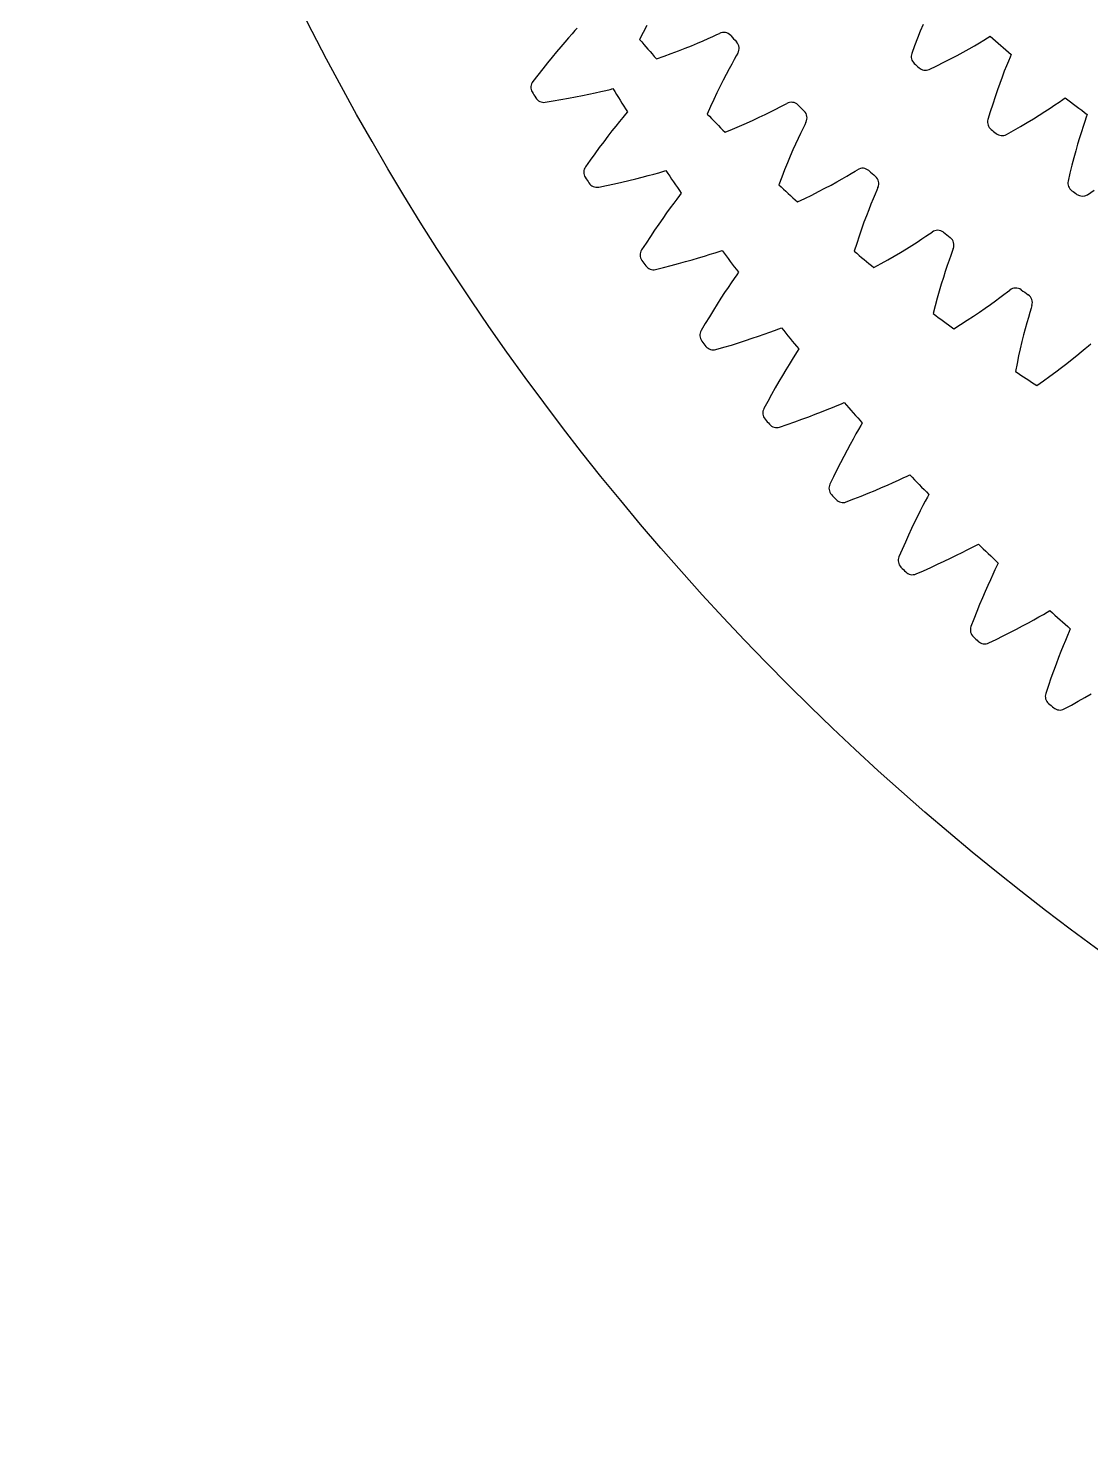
# Model space of a CAD drawing. Header units: millimetres. Extents: x -82 to 82, y -82 to 82.
# Drawn here: x -82.43 to -48.67, y -82.43 to -37.43 of the extents above; entities that cross this region are included whole.
import ezdxf

# ---------------------------------------------------------------- set-up
doc = ezdxf.new("R2010")
doc.units = ezdxf.units.MM

msp = doc.modelspace()

# ---------------------------------------------------------------- linework, layer by layer
at = {"layer": 'fixed_ring'}
for p, q in [((-65.260369, -37.728158), (-65.380441, -37.865863)), ((-65.151248, -37.604815), (-65.260369, -37.728158)), ((-65.057375, -37.500076), (-65.151248, -37.604815)), ((-64.992912, -37.428885), (-65.057375, -37.500076)), ((-65.644833, -38.176453), (-65.786504, -38.34708)), ((-65.509109, -38.015743), (-65.644833, -38.176453)), ((-65.380441, -37.865863), (-65.509109, -38.015743)), ((-65.933271, -38.526967), (-66.084456, -38.715618)), ((-65.786504, -38.34708), (-65.933271, -38.526967)), ((-66.239496, -38.912647), (-66.398295, -39.117106)), ((-66.084456, -38.715618), (-66.239496, -38.912647)), ((-65.036165, -39.606311), (-64.818675, -39.562924)), ((-64.818675, -39.562924), (-64.612737, -39.520048)), ((-64.612737, -39.520048), (-64.419683, -39.478223)), ((-64.419683, -39.478223), (-64.241427, -39.438164)), ((-64.241427, -39.438164), (-64.081014, -39.400899)), ((-64.081014, -39.400899), (-63.944221, -39.36819)), ((-63.944221, -39.36819), (-63.850929, -39.34538)), ((-66.004564, -39.777873), (-65.749167, -39.735525)), ((-65.749167, -39.735525), (-65.502094, -39.692947)), ((-65.502094, -39.692947), (-65.264225, -39.649772)), ((-65.264225, -39.649772), (-65.036165, -39.606311)), ((-63.645506, -40.392812), (-63.759784, -40.535361)), ((-63.541576, -40.265065), (-63.645506, -40.392812)), ((-63.452111, -40.156537), (-63.541576, -40.265065)), ((-63.390645, -40.082742), (-63.452111, -40.156537)), ((-64.011116, -40.856612), (-64.145614, -41.032948)), ((-63.882148, -40.69043), (-64.011116, -40.856612)), ((-63.759784, -40.535361), (-63.882148, -40.69043)), ((-64.284823, -41.218746), (-64.428082, -41.413484)), ((-64.145614, -41.032948), (-64.284823, -41.218746)), ((-64.574847, -41.616752), (-64.725062, -41.827599)), ((-64.428082, -41.413484), (-64.574847, -41.616752)), ((-63.569948, -42.312944), (-63.343879, -42.260095)), ((-63.343879, -42.260095), (-63.128368, -42.207758)), ((-63.128368, -42.207758), (-62.924378, -42.156408)), ((-62.924378, -42.156408), (-62.733216, -42.106641)), ((-62.733216, -42.106641), (-62.556769, -42.059249)), ((-62.556769, -42.059249), (-62.398032, -42.015388)), ((-62.398032, -42.015388), (-62.262708, -41.977054)), ((-62.262708, -41.977054), (-62.170438, -41.950408)), ((-64.30436, -42.47153), (-64.050932, -42.418664)), ((-64.050932, -42.418664), (-63.805829, -42.365912)), ((-63.805829, -42.365912), (-63.569948, -42.312944)), ((-61.73844, -42.74439), (-61.823343, -42.856523)), ((-61.680075, -42.668118), (-61.73844, -42.74439)), ((-62.030195, -43.135606), (-62.146047, -43.295599)), ((-61.921906, -42.988456), (-62.030195, -43.135606)), ((-61.823343, -42.856523), (-61.921906, -42.988456)), ((-62.395133, -43.648712), (-62.526544, -43.840104)), ((-62.268036, -43.466968), (-62.395133, -43.648712)), ((-62.146047, -43.295599), (-62.268036, -43.466968)), ((-62.661633, -44.040595), (-62.799873, -44.249755)), ((-62.526544, -43.840104), (-62.661633, -44.040595)), ((-62.799873, -44.249755), (-62.941247, -44.466629)), ((-60.608445, -44.558094), (-60.47482, -44.5142)), ((-60.47482, -44.5142), (-60.383729, -44.483763)), ((-62.243267, -45.029331), (-62.000554, -44.966495)), ((-62.000554, -44.966495), (-61.767062, -44.903825)), ((-61.767062, -44.903825), (-61.543371, -44.841679)), ((-61.543371, -44.841679), (-61.330206, -44.780481)), ((-61.330206, -44.780481), (-61.128512, -44.720744)), ((-61.128512, -44.720744), (-60.939571, -44.66312)), ((-60.939571, -44.66312), (-60.765233, -44.608477)), ((-60.765233, -44.608477), (-60.608445, -44.558094)), ((-62.494294, -45.092625), (-62.243267, -45.029331)), ((-59.999486, -45.374761), (-60.092513, -45.510654)), ((-59.919289, -45.259215), (-59.999486, -45.374761)), ((-59.864127, -45.180597), (-59.919289, -45.259215)), ((-60.303769, -45.826798), (-60.418573, -46.003062)), ((-60.194629, -45.662154), (-60.303769, -45.826798)), ((-60.092513, -45.510654), (-60.194629, -45.662154)), ((-60.538051, -46.189902), (-60.66144, -46.386562)), ((-60.418573, -46.003062), (-60.538051, -46.189902)), ((-60.788129, -46.592465), (-60.917607, -46.807158)), ((-60.66144, -46.386562), (-60.788129, -46.592465)), ((-60.917607, -46.807158), (-61.049897, -47.029689)), ((-59.427263, -47.276697), (-59.22821, -47.208676)), ((-59.22821, -47.208676), (-59.041812, -47.143293)), ((-59.041812, -47.143293), (-58.86988, -47.081493)), ((-58.86988, -47.081493), (-58.715308, -47.024673)), ((-58.715308, -47.024673), (-58.583611, -46.975294)), ((-58.583611, -46.975294), (-58.493857, -46.94112)), ((-60.577457, -47.63668), (-60.32926, -47.563066)), ((-60.32926, -47.563066), (-60.089351, -47.490254)), ((-60.089351, -47.490254), (-59.858649, -47.417988)), ((-59.858649, -47.417988), (-59.637717, -47.346652)), ((-59.637717, -47.346652), (-59.427263, -47.276697)), ((-57.997768, -47.696716), (-58.073121, -47.815477)), ((-57.945901, -47.615885), (-57.997768, -47.696716)), ((-58.256221, -48.110688), (-58.358464, -48.279702)), ((-58.160452, -47.955099), (-58.256221, -48.110688)), ((-58.073121, -47.815477), (-58.160452, -47.955099)), ((-58.465886, -48.46056), (-58.57754, -48.652178)), ((-58.358464, -48.279702), (-58.465886, -48.46056)), ((-58.692697, -48.853769), (-58.810768, -49.064731)), ((-58.57754, -48.652178), (-58.692697, -48.853769)), ((-58.931264, -49.284592), (-59.054245, -49.5124)), ((-58.810768, -49.064731), (-58.931264, -49.284592)), ((-57.04318, -49.542923), (-56.87395, -49.47407)), ((-56.87395, -49.47407), (-56.721858, -49.410911)), ((-56.721858, -49.410911), (-56.592314, -49.356132)), ((-56.592314, -49.356132), (-56.504048, -49.318278)), ((-58.312182, -50.015541), (-58.075486, -49.932877)), ((-58.075486, -49.932877), (-57.847968, -49.851139)), ((-57.847968, -49.851139), (-57.630172, -49.770733)), ((-57.630172, -49.770733), (-57.42279, -49.692141)), ((-57.42279, -49.692141), (-57.226718, -49.615953)), ((-57.226718, -49.615953), (-57.04318, -49.542923)), ((-58.557125, -50.099349), (-58.312182, -50.015541)), ((-56.129026, -50.317613), (-56.218283, -50.477027)), ((-56.047539, -50.174501), (-56.129026, -50.317613)), ((-55.977158, -50.052728), (-56.047539, -50.174501)), ((-55.928676, -49.969822), (-55.977158, -50.052728)), ((-56.41331, -50.835264), (-56.516951, -51.031333)), ((-56.313455, -50.650122), (-56.41331, -50.835264)), ((-56.218283, -50.477027), (-56.313455, -50.650122)), ((-56.623679, -51.23751), (-56.732931, -51.453171)), ((-56.516951, -51.031333), (-56.623679, -51.23751)), ((-56.844238, -51.677824), (-56.9577, -51.91052)), ((-56.732931, -51.453171), (-56.844238, -51.677824)), ((-54.780851, -51.782122), (-54.631499, -51.712731)), ((-54.631499, -51.712731), (-54.50433, -51.652646)), ((-54.50433, -51.652646), (-54.417704, -51.611176)), ((-55.962401, -52.29019), (-55.738455, -52.19912)), ((-55.738455, -52.19912), (-55.524168, -52.109782)), ((-55.524168, -52.109782), (-55.32021, -52.022687)), ((-55.32021, -52.022687), (-55.127454, -51.938462)), ((-55.127454, -51.938462), (-54.947091, -51.857909)), ((-54.947091, -51.857909), (-54.780851, -51.782122)), ((-56.436749, -52.476424), (-56.195478, -52.382565)), ((-56.195478, -52.382565), (-55.962401, -52.29019)), ((-54.001704, -52.59416), (-54.084297, -52.757127)), ((-53.926201, -52.447803), (-54.001704, -52.59416)), ((-53.860912, -52.323225), (-53.926201, -52.447803)), ((-53.815898, -52.238387), (-53.860912, -52.323225)), ((-54.172234, -52.934007), (-54.264354, -53.123117)), ((-54.084297, -52.757127), (-54.172234, -52.934007)), ((-54.45792, -53.533713), (-54.558166, -53.753705)), ((-54.359803, -53.323302), (-54.45792, -53.533713)), ((-54.264354, -53.123117), (-54.359803, -53.323302)), ((-54.660094, -53.982765), (-54.763843, -54.219951)), ((-54.558166, -53.753705), (-54.660094, -53.982765)), ((-52.59416, -54.001704), (-52.447803, -53.926201)), ((-52.447803, -53.926201), (-52.323225, -53.860912)), ((-52.323225, -53.860912), (-52.238387, -53.815898)), ((-53.533713, -54.45792), (-53.323302, -54.359803)), ((-53.323302, -54.359803), (-53.123117, -54.264354)), ((-53.123117, -54.264354), (-52.934007, -54.172234)), ((-52.934007, -54.172234), (-52.757127, -54.084297)), ((-52.757127, -54.084297), (-52.59416, -54.001704)), ((-51.611176, -54.417704), (-51.652646, -54.50433)), ((-54.219951, -54.763843), (-53.982765, -54.660094)), ((-53.982765, -54.660094), (-53.753705, -54.558166)), ((-53.753705, -54.558166), (-53.533713, -54.45792)), ((-51.782122, -54.780851), (-51.857909, -54.947091)), ((-51.712731, -54.631499), (-51.782122, -54.780851)), ((-51.652646, -54.50433), (-51.712731, -54.631499)), ((-52.022687, -55.32021), (-52.109782, -55.524168)), ((-51.938462, -55.127454), (-52.022687, -55.32021)), ((-51.857909, -54.947091), (-51.938462, -55.127454)), ((-52.19912, -55.738455), (-52.29019, -55.962401)), ((-52.109782, -55.524168), (-52.19912, -55.738455)), ((-52.382565, -56.195478), (-52.476424, -56.436749)), ((-52.29019, -55.962401), (-52.382565, -56.195478)), ((-50.650122, -56.313455), (-50.477027, -56.218283)), ((-50.477027, -56.218283), (-50.317613, -56.129026)), ((-50.317613, -56.129026), (-50.174501, -56.047539)), ((-50.174501, -56.047539), (-50.052728, -55.977158)), ((-50.052728, -55.977158), (-49.969822, -55.928676)), ((-51.453171, -56.732931), (-51.23751, -56.623679)), ((-51.23751, -56.623679), (-51.031333, -56.516951)), ((-51.031333, -56.516951), (-50.835264, -56.41331)), ((-50.835264, -56.41331), (-50.650122, -56.313455)), ((-49.356132, -56.592314), (-49.410911, -56.721858)), ((-49.318278, -56.504048), (-49.356132, -56.592314)), ((-51.91052, -56.9577), (-51.677824, -56.844238)), ((-51.677824, -56.844238), (-51.453171, -56.732931)), ((-49.542923, -57.04318), (-49.615953, -57.226718)), ((-49.47407, -56.87395), (-49.542923, -57.04318)), ((-49.410911, -56.721858), (-49.47407, -56.87395)), ((-49.692141, -57.42279), (-49.770733, -57.630172)), ((-49.615953, -57.226718), (-49.692141, -57.42279)), ((-49.851139, -57.847968), (-49.932877, -58.075486)), ((-49.770733, -57.630172), (-49.851139, -57.847968)), ((-50.015541, -58.312182), (-50.099349, -58.557125)), ((-49.932877, -58.075486), (-50.015541, -58.312182)), ((-49.5124, -59.054245), (-49.284592, -58.931264)), ((-49.284592, -58.931264), (-49.064731, -58.810768)), ((-49.064731, -58.810768), (-48.853769, -58.692697)), ((-48.853769, -58.692697), (-48.652178, -58.57754))]:
    msp.add_line(p, q, dxfattribs=at)
for centre, radius, start, end in [((-66.158802, -39.297779), 0.3, 142.969262, 210.70996), ((0, 0), 77.25, 210.70996, 210.868987), ((0, 0), 75, 211.64166, 212.305708), ((-66.049475, -39.481254), 0.3, 210.868987, 278.609686), ((-64.478306, -41.99822), 0.3, 145.337683, 213.078381), ((0, 0), 77.25, 213.078381, 213.237408), ((0, 0), 75, 214.010081, 214.674129), ((-64.361491, -42.17702), 0.3, 213.237408, 280.978107), ((-62.687651, -44.626908), 0.3, 147.706104, 215.446803), ((0, 0), 75, 216.378502, 217.04255), ((0, 0), 77.25, 215.446803, 215.605829), ((-62.563546, -44.800728), 0.3, 215.605829, 283.346528), ((-60.789895, -47.179351), 0.3, 150.074525, 217.815224), ((0, 0), 75, 218.746924, 219.410971), ((0, 0), 77.25, 217.815224, 217.97425), ((-60.658713, -47.347894), 0.3, 217.97425, 285.714949), ((0, 0), 75, 221.115345, 221.779392), ((-58.78828, -49.65119), 0.3, 152.442946, 220.183645), ((0, 0), 77.25, 220.183645, 220.342671), ((-58.650245, -49.814167), 0.3, 220.342671, 288.08337), ((0, 0), 75, 223.483766, 224.147813), ((-56.686226, -52.0382), 0.3, 154.811367, 222.552066), ((0, 0), 77.25, 222.552066, 222.711092), ((-56.541574, -52.195334), 0.3, 222.711092, 290.451791), ((0, 0), 75, 225.852187, 226.516234), ((-54.487325, -54.336303), 0.3, 157.179788, 224.920487), ((0, 0), 77.25, 224.920487, 225.079513), ((-54.336303, -54.487325), 0.3, 225.079513, 292.820212), ((0, 0), 75, 228.220608, 228.884655), ((-52.195334, -56.541574), 0.3, 159.548209, 227.288908), ((0, 0), 77.25, 227.288908, 227.447934), ((-52.0382, -56.686226), 0.3, 227.447934, 295.188633), ((-49.814167, -58.650245), 0.3, 161.91663, 229.657329), ((0, 0), 77.25, 229.657329, 229.816355), ((-49.65119, -58.78828), 0.3, 229.816355, 297.557054)]:
    msp.add_arc(centre, radius, start, end, dxfattribs=at)
at = {"layer": 'outer'}
msp.add_circle((0, 0), 82.428227, dxfattribs=at)
at = {"layer": 'thin_ring_external'}
for p, q in [((-62.771383, -37.337867), (-62.886783, -37.556834)), ((-62.886783, -37.556834), (-63.003537, -37.784768)), ((-60.987194, -37.824803), (-60.822891, -37.752649)), ((-60.822891, -37.752649), (-60.675534, -37.686215)), ((-60.675534, -37.686215), (-60.550264, -37.628406)), ((-60.550264, -37.628406), (-60.463914, -37.5896)), ((-62.228879, -38.312263), (-61.996137, -38.228033)), ((-61.996137, -38.228033), (-61.772874, -38.144301)), ((-61.772874, -38.144301), (-61.559599, -38.061515)), ((-61.559599, -38.061515), (-61.356952, -37.980207)), ((-61.356952, -37.980207), (-61.165769, -37.901027)), ((-61.165769, -37.901027), (-60.987194, -37.824803)), ((-59.885276, -38.218169), (-59.931079, -38.30102)), ((-62.47069, -38.396603), (-62.228879, -38.312263)), ((-60.077411, -38.562455), (-60.162887, -38.720239)), ((-59.999036, -38.421088), (-60.077411, -38.562455)), ((-59.931079, -38.30102), (-59.999036, -38.421088)), ((-60.348295, -39.075901), (-60.44606, -39.271142)), ((-60.253598, -38.89191), (-60.348295, -39.075901)), ((-60.162887, -38.720239), (-60.253598, -38.89191)), ((-60.546175, -39.476852), (-60.648058, -39.692437)), ((-60.44606, -39.271142), (-60.546175, -39.476852)), ((-60.751219, -39.917429), (-60.85524, -40.151449)), ((-60.648058, -39.692437), (-60.751219, -39.917429)), ((-58.839753, -40.080347), (-58.679675, -39.999251)), ((-58.679675, -39.999251), (-58.536201, -39.924801)), ((-58.536201, -39.924801), (-58.414306, -39.860178)), ((-58.414306, -39.860178), (-58.330225, -39.816675)), ((-59.824951, -40.538545), (-59.60664, -40.442641)), ((-59.60664, -40.442641), (-59.39825, -40.348232)), ((-59.39825, -40.348232), (-59.200389, -40.255885)), ((-59.200389, -40.255885), (-59.013858, -40.166293)), ((-59.013858, -40.166293), (-58.839753, -40.080347)), ((-57.759009, -40.497662), (-57.820248, -40.621291)), ((-57.717839, -40.412414), (-57.759009, -40.497662)), ((-60.289497, -40.733002), (-60.0527, -40.635468)), ((-60.0527, -40.635468), (-59.824951, -40.538545)), ((-57.96737, -40.929014), (-58.048487, -41.105421)), ((-57.890716, -40.766762), (-57.96737, -40.929014)), ((-57.820248, -40.621291), (-57.890716, -40.766762)), ((-58.132904, -41.29435), (-58.219765, -41.49468)), ((-58.048487, -41.105421), (-58.132904, -41.29435)), ((-58.308396, -41.705593), (-58.398248, -41.926463)), ((-58.219765, -41.49468), (-58.308396, -41.705593)), ((-58.488859, -42.156796), (-58.579831, -42.396191)), ((-58.398248, -41.926463), (-58.488859, -42.156796)), ((-56.740427, -42.309575), (-56.571321, -42.214168)), ((-56.571321, -42.214168), (-56.415952, -42.124377)), ((-56.415952, -42.124377), (-56.276798, -42.042136)), ((-56.276798, -42.042136), (-56.158648, -41.970897)), ((-56.158648, -41.970897), (-56.077091, -41.922828)), ((-57.751845, -42.835265), (-57.529781, -42.725943)), ((-57.529781, -42.725943), (-57.317085, -42.618159)), ((-57.317085, -42.618159), (-57.114212, -42.512413)), ((-57.114212, -42.512413), (-56.921739, -42.409306)), ((-56.921739, -42.409306), (-56.740427, -42.309575)), ((-55.523564, -42.698129), (-55.585912, -42.84726)), ((-55.469228, -42.571314), (-55.523564, -42.698129)), ((-55.432817, -42.483927), (-55.469228, -42.571314)), ((-57.98291, -42.945695), (-57.751845, -42.835265)), ((-55.724787, -43.194097), (-55.798668, -43.387389)), ((-55.653511, -43.013489), (-55.724787, -43.194097)), ((-55.585912, -42.84726), (-55.653511, -43.013489)), ((-55.874362, -43.5922), (-55.951239, -43.807675)), ((-55.798668, -43.387389), (-55.874362, -43.5922)), ((-56.028788, -44.03316), (-56.106572, -44.268135)), ((-55.951239, -43.807675), (-56.028788, -44.03316)), ((-54.038599, -44.121573), (-53.904186, -44.031791)), ((-53.904186, -44.031791), (-53.790141, -43.954152)), ((-53.790141, -43.954152), (-53.711355, -43.901663)), ((-56.106572, -44.268135), (-56.184218, -44.512177)), ((-54.911162, -44.664246), (-54.714422, -44.547485)), ((-54.714422, -44.547485), (-54.527922, -44.433932)), ((-54.527922, -44.433932), (-54.352379, -44.324364)), ((-54.352379, -44.324364), (-54.188785, -44.219787)), ((-54.188785, -44.219787), (-54.038599, -44.121573)), ((-53.068692, -44.515678), (-53.115959, -44.645293)), ((-53.03715, -44.426418), (-53.068692, -44.515678)), ((-55.557933, -45.027964), (-55.333302, -44.904973)), ((-55.333302, -44.904973), (-55.117598, -44.783584)), ((-55.117598, -44.783584), (-54.911162, -44.664246)), ((-53.228337, -44.967334), (-53.289555, -45.151594)), ((-53.169997, -44.797633), (-53.228337, -44.967334)), ((-53.115959, -44.645293), (-53.169997, -44.797633)), ((-53.352676, -45.348662), (-53.416972, -45.557332)), ((-53.289555, -45.151594), (-53.352676, -45.348662)), ((-53.481863, -45.776715), (-53.546872, -46.006129)), ((-53.416972, -45.557332), (-53.481863, -45.776715)), ((-51.554835, -45.984773), (-51.425572, -45.887723)), ((-51.425572, -45.887723), (-51.315977, -45.803919)), ((-51.315977, -45.803919), (-51.240202, -45.74717)), ((-53.611594, -46.245032), (-53.675678, -46.492982)), ((-53.546872, -46.006129), (-53.611594, -46.245032)), ((-52.206169, -46.447268), (-52.026207, -46.323613)), ((-52.026207, -46.323613), (-51.856967, -46.204542)), ((-51.856967, -46.204542), (-51.699383, -46.091111)), ((-51.699383, -46.091111), (-51.554835, -45.984773)), ((-50.56469, -46.32485), (-50.604745, -46.456872)), ((-50.538113, -46.233988), (-50.56469, -46.32485)), ((-52.804416, -46.838306), (-52.595727, -46.705218)), ((-52.595727, -46.705218), (-52.396179, -46.57469)), ((-52.396179, -46.57469), (-52.206169, -46.447268)), ((-50.699212, -46.784614), (-50.750186, -46.971966)), ((-50.650309, -46.611958), (-50.699212, -46.784614)), ((-50.604745, -46.456872), (-50.650309, -46.611958)), ((-53.021931, -46.973484), (-52.804416, -46.838306)), ((-50.802356, -47.172213), (-50.855059, -47.384107)), ((-50.750186, -46.971966), (-50.802356, -47.172213)), ((-50.907766, -47.606732), (-50.960039, -47.839379)), ((-50.855059, -47.384107), (-50.907766, -47.606732)), ((-48.972203, -47.708319), (-48.848483, -47.604296)), ((-48.848483, -47.604296), (-48.74367, -47.514581)), ((-48.74367, -47.514581), (-48.671137, -47.453744)), ((-51.011502, -48.081485), (-51.06183, -48.332588)), ((-50.960039, -47.839379), (-51.011502, -48.081485)), ((-49.59707, -48.205992), (-49.424193, -48.072611)), ((-49.424193, -48.072611), (-49.261769, -47.944398)), ((-49.261769, -47.944398), (-49.110673, -47.822458)), ((-49.110673, -47.822458), (-48.972203, -47.708319)), ((-50.172868, -48.629392), (-49.971826, -48.485011)), ((-49.971826, -48.485011), (-49.779772, -48.343688)), ((-49.779772, -48.343688), (-49.59707, -48.205992)), ((-50.382605, -48.776348), (-50.172868, -48.629392))]:
    msp.add_line(p, q, dxfattribs=at)
for centre, radius, start, end in [((-19, 0), 58, 220.651885, 221.453378), ((-60.331676, -37.858883), 0.3, 42.488981, 116.154446), ((-19, 0), 55.75, 222.488981, 222.774177), ((-60.142719, -38.064146), 0.3, 329.108712, 42.774177), ((-58.183354, -40.078265), 0.3, 45.646876, 119.312341), ((-19, 0), 55.75, 225.646876, 225.932071), ((-19, 0), 58, 223.80978, 224.611273), ((-57.983376, -40.272806), 0.3, 332.266607, 45.932071), ((-55.916033, -42.17593), 0.3, 48.804771, 122.470236), ((-19, 0), 55.75, 228.804771, 229.089966), ((-55.705641, -42.35916), 0.3, 335.424501, 49.089966), ((-19, 0), 58, 226.967674, 227.769168), ((-53.536599, -44.145508), 0.3, 51.962665, 125.62813), ((-19, 0), 55.75, 231.962665, 232.247861), ((-53.316433, -44.316869), 0.3, 338.582396, 52.247861), ((-19, 0), 58, 230.125569, 230.927062), ((-51.052278, -45.981017), 0.3, 55.12056, 128.786025), ((-19, 0), 55.75, 235.12056, 235.405756), ((-50.823007, -46.13999), 0.3, 341.740291, 55.405756), ((-19, 0), 58, 233.283464, 234.084957), ((-19, 0), 58, 236.441359, 237.242852)]:
    msp.add_arc(centre, radius, start, end, dxfattribs=at)
at = {"layer": 'thin_ring_internal'}
for p, q in [((-53.997111, -37.302866), (-54.085754, -37.518486)), ((-54.175288, -37.744505), (-54.265225, -37.980429)), ((-54.085754, -37.518486), (-54.175288, -37.744505)), ((-52.065358, -37.805987), (-51.946038, -37.732334)), ((-51.946038, -37.732334), (-51.865031, -37.681425)), ((-54.265225, -37.980429), (-54.355893, -38.225163)), ((-52.914613, -38.289694), (-52.718935, -38.184015)), ((-52.718935, -38.184015), (-52.534849, -38.081596)), ((-52.534849, -38.081596), (-52.363388, -37.983434)), ((-52.363388, -37.983434), (-52.20607, -37.890889)), ((-52.20607, -37.890889), (-52.065358, -37.805987)), ((-53.799871, -38.732044), (-53.564546, -38.619182)), ((-53.564546, -38.619182), (-53.337927, -38.50786)), ((-53.337927, -38.50786), (-53.121133, -38.397853)), ((-53.121133, -38.397853), (-52.914613, -38.289694)), ((-51.348934, -38.625238), (-51.416253, -38.79489)), ((-51.286621, -38.473168), (-51.348934, -38.625238)), ((-51.232143, -38.343962), (-51.286621, -38.473168)), ((-51.194261, -38.256105), (-51.232143, -38.343962)), ((-51.486952, -38.979378), (-51.559922, -39.176996)), ((-51.416253, -38.79489), (-51.486952, -38.979378)), ((-51.634335, -39.386569), (-51.709536, -39.607236)), ((-51.559922, -39.176996), (-51.634335, -39.386569)), ((-51.784986, -39.838338), (-51.860229, -40.079351)), ((-51.709536, -39.607236), (-51.784986, -39.838338)), ((-50.126906, -40.073803), (-49.961814, -39.965273)), ((-49.961814, -39.965273), (-49.810492, -39.863218)), ((-49.810492, -39.863218), (-49.675273, -39.769814)), ((-49.675273, -39.769814), (-49.560713, -39.688956)), ((-49.560713, -39.688956), (-49.482994, -39.633156)), ((-51.860229, -40.079351), (-51.935659, -40.329203)), ((-50.902221, -40.548697), (-50.69261, -40.425553)), ((-50.69261, -40.425553), (-50.49314, -40.304885)), ((-50.49314, -40.304885), (-50.304338, -40.187361)), ((-50.304338, -40.187361), (-50.126906, -40.073803)), ((-48.85694, -40.387791), (-48.909774, -40.543408)), ((-48.81052, -40.255476), (-48.85694, -40.387791)), ((-48.778119, -40.165453), (-48.81052, -40.255476)), ((-51.349487, -40.800894), (-51.121557, -40.673759)), ((-51.121557, -40.673759), (-50.902221, -40.548697)), ((-49.025729, -40.905374), (-49.086395, -41.107109)), ((-48.966522, -40.716882), (-49.025729, -40.905374)), ((-48.909774, -40.543408), (-48.966522, -40.716882)), ((-49.147765, -41.320865), (-49.209239, -41.545743)), ((-49.086395, -41.107109), (-49.147765, -41.320865)), ((-49.27032, -41.781051), (-49.330583, -42.02624)), ((-49.209239, -41.545743), (-49.27032, -41.781051)), ((-49.330583, -42.02624), (-49.390489, -42.280261)), ((-48.776391, -42.714972), (-48.556719, -42.574046))]:
    msp.add_line(p, q, dxfattribs=at)
for centre, radius, start, end in [((-19, 0), 50, 228.905674, 229.917855), ((-54.072585, -38.323835), 0.3, 160.797558, 227.53638), ((-19, 0), 52.25, 227.53638, 227.757738), ((-53.924262, -38.459049), 0.3, 227.757738, 294.49656), ((-19, 0), 50, 232.435086, 233.447267), ((-51.646813, -40.410247), 0.3, 164.32697, 231.065792), ((-19, 0), 52.25, 231.065792, 231.287149), ((-51.490448, -40.536074), 0.3, 231.287149, 298.025971), ((-49.097202, -42.34337), 0.3, 167.856382, 234.595203), ((-19, 0), 52.25, 234.595203, 234.816561), ((-48.933387, -42.459331), 0.3, 234.816561, 301.555383)]:
    msp.add_arc(centre, radius, start, end, dxfattribs=at)

doc.saveas('drawing.dxf')
